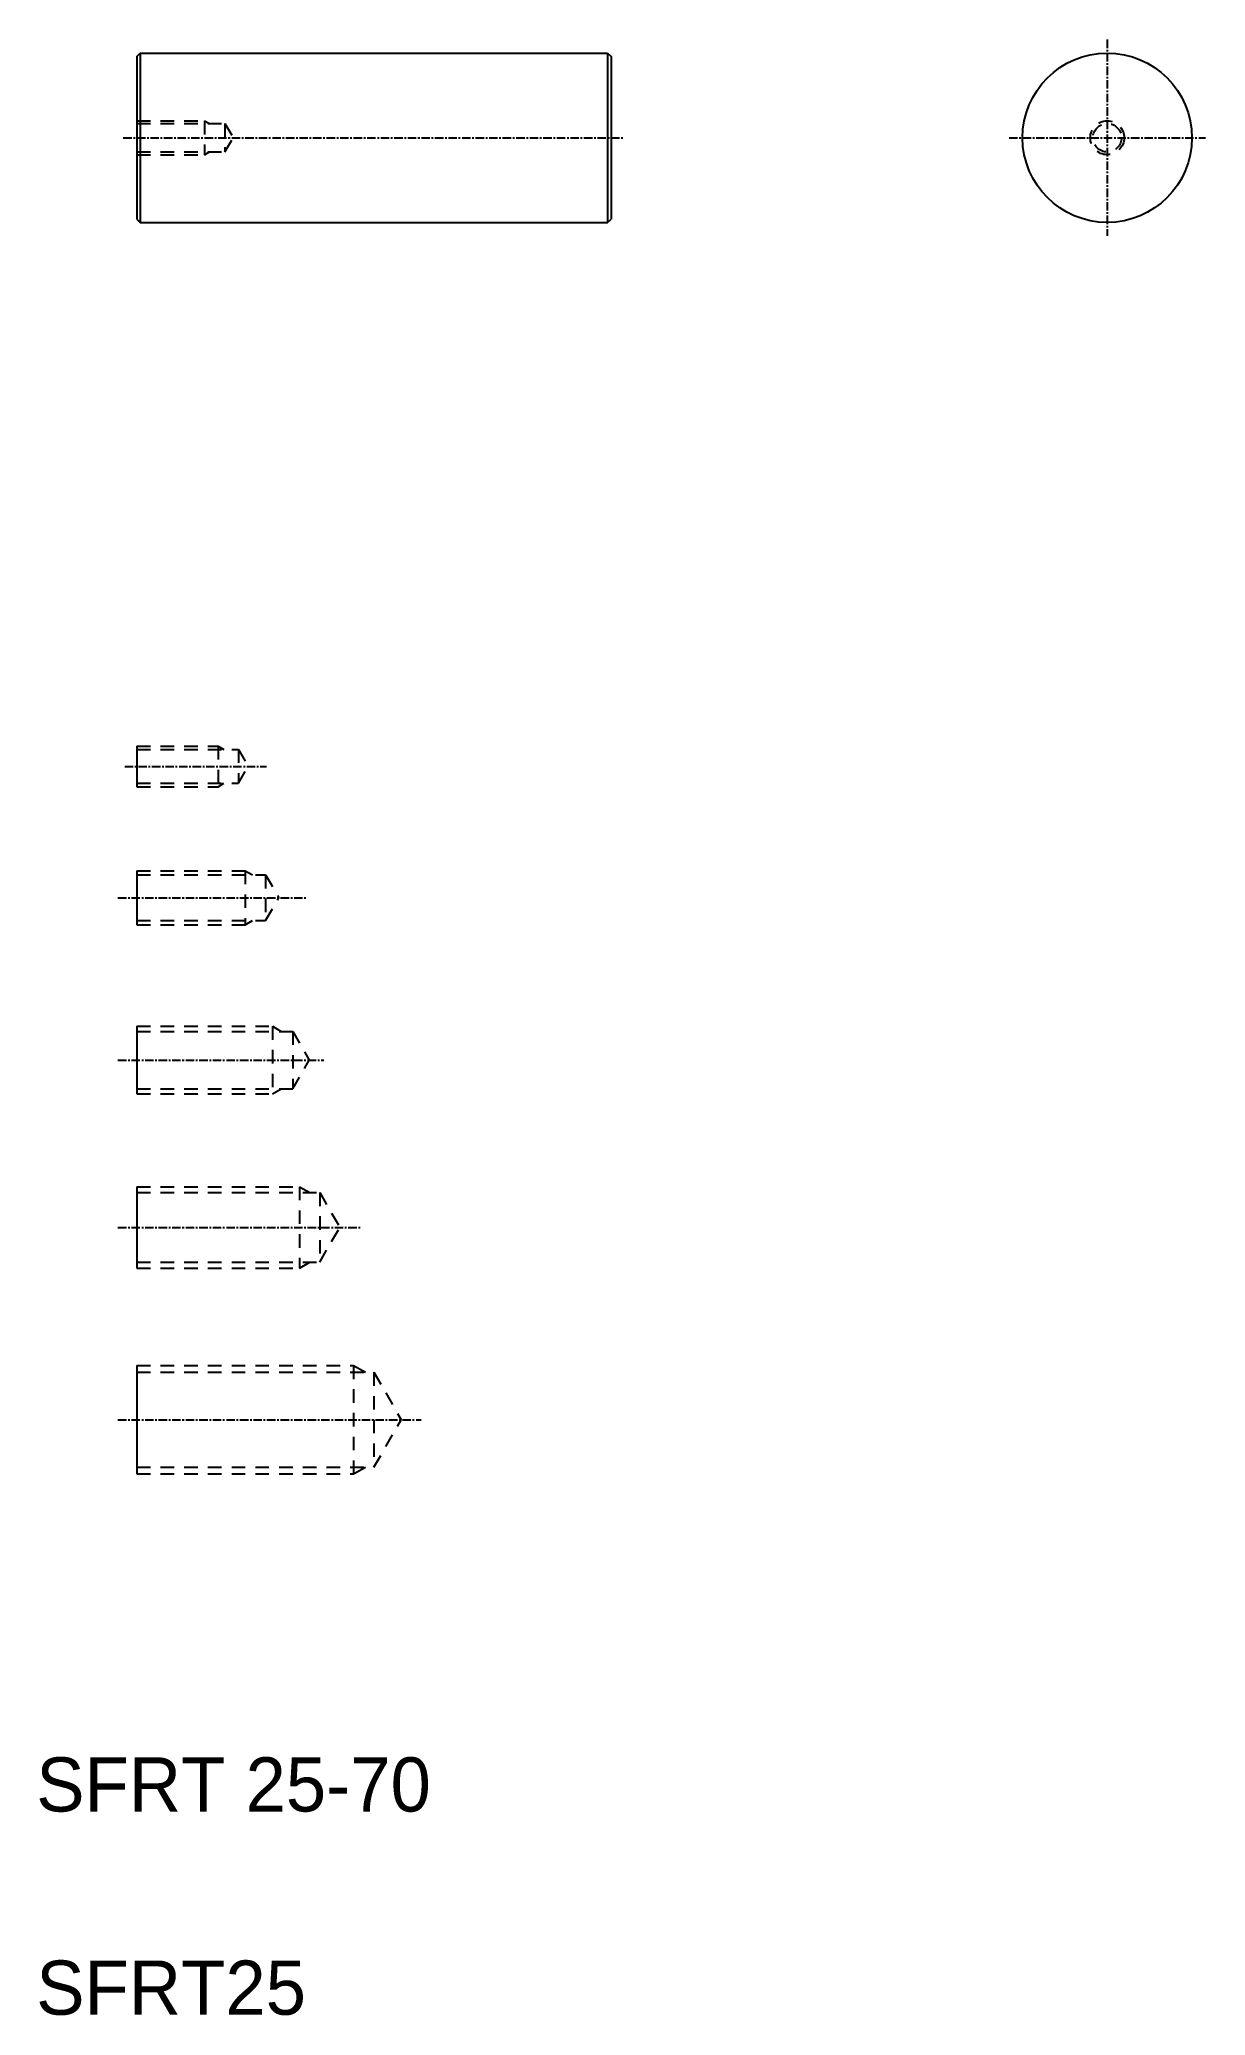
# Model space of a CAD drawing. Extents: x 253 to 425, y 36 to 327.
import ezdxf

# ---------------------------------------------------------------- set-up
doc = ezdxf.new("R2010")
doc.units = 0
doc.linetypes.add('CENTER', pattern=[2, 1.25, -0.25, 0.25, -0.25])
doc.linetypes.add('DASHED', pattern=[3.5, 2, -1.5])
doc.layers.get('0').update_dxf_attribs({"linetype": 'CONTINUOUS'})
doc.layers.add('CENTER', color=1, linetype='CENTER')

msp = doc.modelspace()

# ---------------------------------------------------------------- linework, layer by layer
at = {"color": 7, "linetype": 'CONTINUOUS'}
for p, q in [((267.13, 324.76), (267.63, 325.26)), ((267.13, 324.76), (267.13, 300.76)), ((267.63, 325.26), (336.63, 325.26)), ((267.63, 325.26), (267.63, 300.26)), ((336.63, 325.26), (336.63, 300.26)), ((336.63, 325.26), (337.13, 324.76)), ((337.13, 324.76), (337.13, 300.76)), ((267.13, 300.76), (267.63, 300.26)), ((336.63, 300.26), (337.13, 300.76)), ((267.63, 300.26), (336.63, 300.26)), ((267.13, 222.96), (267.13, 216.96)), ((267.13, 204.56), (267.13, 196.56)), ((267.13, 181.59), (267.13, 171.59)), ((267.13, 157.9), (267.13, 145.9)), ((267.13, 131.5), (267.13, 115.5))]:
    msp.add_line(p, q, dxfattribs=at)
for p, q in [((337.13, 318.76), (337.13, 318.76)), ((337.13, 312.76), (337.13, 312.76))]:
    msp.add_line(p, q)
at = {"color": 3, "linetype": 'DASHED'}
for p, q in [((267.13, 315.26), (277.13, 315.26)), ((277.13, 315.26), (277.13, 310.26)), ((277.13, 315.26), (277.73, 314.91)), ((267.13, 314.86), (280.13, 314.86)), ((280.13, 314.86), (280.13, 310.66)), ((280.13, 314.86), (281.34, 312.76)), ((280.13, 310.66), (281.34, 312.76)), ((267.13, 310.66), (280.13, 310.66)), ((267.13, 310.26), (277.13, 310.26)), ((277.13, 310.26), (277.73, 310.61)), ((267.13, 222.96), (279.13, 222.96)), ((267.13, 222.46), (282.13, 222.46)), ((279.13, 222.96), (279.13, 216.96)), ((279.13, 222.96), (279.99, 222.46)), ((282.13, 222.46), (282.13, 217.46)), ((282.13, 222.46), (283.57, 219.96)), ((282.13, 217.46), (283.57, 219.96)), ((267.13, 217.46), (282.13, 217.46)), ((267.13, 216.96), (279.13, 216.96)), ((279.13, 216.96), (279.99, 217.46)), ((267.13, 204.56), (283.13, 204.56)), ((283.13, 204.56), (283.13, 196.56)), ((283.13, 204.56), (284.21, 203.94)), ((267.13, 203.94), (286.13, 203.94)), ((286.13, 203.94), (286.13, 197.19)), ((286.13, 203.94), (288.08, 200.56)), ((286.13, 197.19), (288.08, 200.56)), ((267.13, 197.19), (286.13, 197.19)), ((267.13, 196.56), (283.13, 196.56)), ((283.13, 196.56), (284.21, 197.19)), ((267.13, 181.59), (287.13, 181.59)), ((287.13, 181.59), (287.13, 171.59)), ((287.13, 181.59), (288.43, 180.84)), ((267.13, 180.84), (290.13, 180.84)), ((290.13, 180.84), (290.13, 172.34)), ((290.13, 180.84), (292.58, 176.59)), ((290.13, 172.34), (292.58, 176.59)), ((267.13, 172.34), (290.13, 172.34)), ((287.13, 171.59), (288.43, 172.34)), ((267.13, 171.59), (287.13, 171.59)), ((267.13, 157.9), (291.13, 157.9)), ((291.13, 157.9), (291.13, 145.9)), ((291.13, 157.9), (292.64, 157.03)), ((267.13, 157.03), (294.13, 157.03)), ((294.13, 157.03), (294.13, 146.78)), ((294.13, 157.03), (297.09, 151.9)), ((294.13, 146.78), (297.09, 151.9)), ((267.13, 146.78), (294.13, 146.78)), ((267.13, 145.9), (291.13, 145.9)), ((291.13, 145.9), (292.64, 146.78)), ((267.13, 131.5), (299.13, 131.5)), ((299.13, 131.5), (299.13, 115.5)), ((299.13, 131.5), (300.86, 130.5)), ((267.13, 130.5), (302.13, 130.5)), ((302.13, 130.5), (302.13, 116.5)), ((302.13, 130.5), (306.17, 123.5)), ((302.13, 116.5), (306.17, 123.5)), ((267.13, 116.5), (302.13, 116.5)), ((267.13, 115.5), (299.13, 115.5)), ((299.13, 115.5), (300.86, 116.5))]:
    msp.add_line(p, q, dxfattribs=at)
at = {"color": 7, "linetype": 'CONTINUOUS'}
msp.add_circle((410.38, 312.76), 12.5, dxfattribs=at)
at = {"color": 3, "linetype": 'DASHED'}
for radius in [2.5, 2.1]:
    msp.add_circle((410.38, 312.76), radius, dxfattribs=at)
at = {"layer": 'CENTER', "color": 1, "linetype": 'CENTER'}
for p, q in [((410.38, 327.26), (410.38, 298.26)), ((265.13, 312.76), (339.13, 312.76)), ((395.88, 312.76), (424.88, 312.76)), ((265.35, 219.96), (286.28, 219.96)), ((264.34, 200.56), (292.24, 200.56)), ((264.34, 176.59), (294.75, 176.59)), ((264.34, 151.9), (300.08, 151.9)), ((264.34, 123.5), (309.12, 123.5))]:
    msp.add_line(p, q, dxfattribs=at)

# ---------------------------------------------------------------- texts
for s, p in [('SFRT 25-70', (252.27, 65.66)), ('SFRT25', (252.27, 35.66))]:
    msp.add_text(s, height=8).set_placement(p)

doc.saveas('drawing.dxf')
